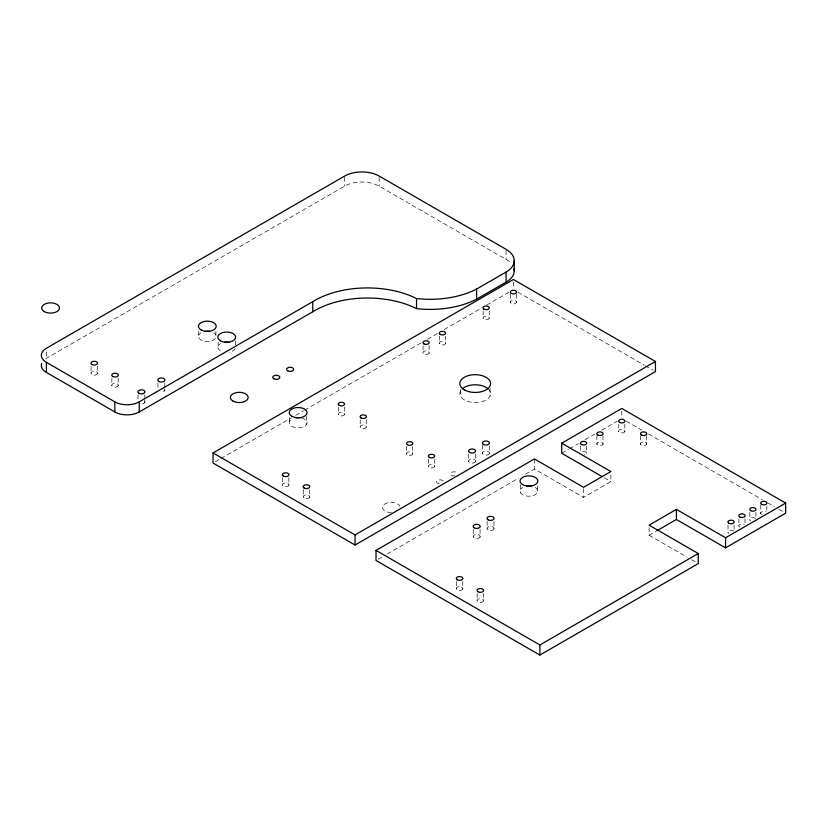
<?xml version="1.0" encoding="UTF-8"?>
<svg xmlns="http://www.w3.org/2000/svg" width="827" height="827" viewBox="0 0 827 827"><rect width="100%" height="100%" fill="white"/><g stroke="black" fill="none" stroke-linecap="round" stroke-linejoin="round"><path stroke-width="0.62" stroke-dasharray="4.13 3.1" d="M45.64 358.804A17.274 9.976 0 0 1 46.405 358.329L344.632 186.147A24.428 14.1 0 0 1 379.169 186.147L506.062 259.409A27.849 16.075 0 0 1 511.344 263.668M215.278 461.745L219.744 459.161M220.861 458.52L291.218 417.904M295.684 415.319L303.499 410.812M304.615 410.161L421.873 342.471M427.456 339.246L437.504 333.446M444.213 329.57L482.182 307.654M486.648 305.07L508.977 292.179M378.249 559.186L382.705 556.602M387.17 554.028L518.787 478.037M525.486 474.171L534.407 469.023L583.562 497.399L610.874 481.634L610.874 471.545M561.719 453.258L568.397 449.402M569.503 448.761L578.404 443.623M585.082 439.768L595.099 433.989M601.767 430.133L617.345 421.139M649.102 527.678L649.102 535.245L655.656 531.461M517.919 292.179L644.274 365.131M645.391 365.772L653.216 370.3M626.256 421.139L641.855 430.154M648.544 434.01L762.246 499.653M767.818 502.878L774.506 506.734M778.962 509.308L783.417 511.882M604.175 477.768L610.874 481.634M649.102 535.245L687.092 557.171M691.558 559.755L698.257 563.621M766.836 506.072L766.836 512.699M760.778 505.132L760.778 513.639M755.909 512.378L755.909 519.005A3.132 1.809 0 0 0 751.309 517.909A3.132 1.809 0 0 0 750.658 520.752M749.851 512.378L749.851 519.945M744.982 518.684L744.982 525.31M738.924 518.684L738.924 526.251M734.066 524.99L734.066 531.616A3.132 1.809 0 0 0 729.466 530.52A3.132 1.809 0 0 0 728.814 533.374M728.008 524.99L728.008 532.557M646.673 435.757L646.673 444.264A3.132 1.809 0 0 1 641.432 445.081A3.132 1.809 0 0 1 642.827 442.052A3.132 1.809 0 0 1 646.673 444.264M640.615 435.757L640.615 444.264M624.83 424.086L624.83 431.653A3.132 1.809 0 0 1 619.578 432.459A3.132 1.809 0 0 1 620.984 429.43A3.132 1.809 0 0 1 624.83 431.653M621.801 410.998L621.801 417.304M618.772 424.086L618.772 431.653M602.976 435.757L602.976 444.264A3.132 1.809 0 0 1 597.735 445.081A3.132 1.809 0 0 1 599.141 442.052A3.132 1.809 0 0 1 602.976 444.264M596.918 435.757L596.918 444.264M586.591 446.156L586.591 453.723M583.562 488.571L583.562 497.399M580.533 446.156L580.533 452.782M537.529 485.987L537.529 492.427M534.407 458.933L534.407 469.023M520.369 484.725L520.369 492.427M516.482 294.133L516.482 302.63A3.132 1.809 0 0 1 511.231 303.447A3.132 1.809 0 0 1 512.637 300.418A3.132 1.809 0 0 1 516.482 302.63M513.443 282.028L513.443 288.344M510.424 294.133L510.424 302.63M506.062 250.581L506.062 259.409M493.957 521.423L493.957 528.991A3.525 2.036 0 0 1 488.054 529.9A3.525 2.036 0 0 1 489.636 526.499A3.525 2.036 0 0 1 493.957 528.991M490.06 388.39L490.06 395.957M489.377 446.063L489.377 453.63A3.525 2.036 0 0 1 483.475 454.54A3.525 2.036 0 0 1 485.056 451.128A3.525 2.036 0 0 1 489.377 453.63M489.191 310.859L489.191 318.426A3.132 1.809 0 0 1 483.94 319.232A3.132 1.809 0 0 1 485.346 316.203A3.132 1.809 0 0 1 489.191 318.426M487.144 521.423L487.144 528.991M483.506 593.435L483.506 601.012A3.287 1.892 0 0 1 478.016 601.86A3.287 1.892 0 0 1 479.484 598.686A3.287 1.892 0 0 1 483.506 601.012M483.133 310.859L483.133 318.426M482.565 445.009L482.565 453.63M480.084 529.435L480.084 537.002A3.525 2.036 0 0 1 474.181 537.912A3.525 2.036 0 0 1 475.763 534.5A3.525 2.036 0 0 1 480.084 537.002M477.169 593.435L477.169 601.012M475.504 454.064L475.504 461.642A3.525 2.036 0 0 1 469.602 462.551A3.525 2.036 0 0 1 471.183 459.14A3.525 2.036 0 0 1 475.504 461.642M473.271 529.435L473.271 537.002M468.692 454.064L468.692 461.642M462.758 581.453L462.758 589.02A3.287 1.892 0 0 1 457.259 589.878A3.287 1.892 0 0 1 458.737 586.705A3.287 1.892 0 0 1 462.758 589.02M460.37 389.651L460.37 395.957M456.411 581.453L456.411 589.02M445.474 336.103L445.474 343.681A3.132 1.809 0 0 1 440.222 344.487A3.132 1.809 0 0 1 441.628 341.458A3.132 1.809 0 0 1 445.474 343.681M439.416 336.103L439.416 343.681M434.547 459.088L434.547 466.655A3.132 1.809 0 0 1 429.306 467.472A3.132 1.809 0 0 1 430.712 464.433A3.132 1.809 0 0 1 434.547 466.655M429.089 345.572L429.089 353.139A3.132 1.809 0 0 1 423.837 353.946A3.132 1.809 0 0 1 425.243 350.917A3.132 1.809 0 0 1 429.089 353.139M428.489 459.088L428.489 466.655M423.031 345.893L423.031 353.139M412.704 446.477L412.704 454.044A3.132 1.809 0 0 1 407.453 454.85A3.132 1.809 0 0 1 408.858 451.821A3.132 1.809 0 0 1 412.704 454.044M406.646 446.477L406.646 454.044M379.169 177.319L379.169 186.147M366.278 419.671L366.278 427.239A3.132 1.809 0 0 1 361.027 428.055A3.132 1.809 0 0 1 362.433 425.026A3.132 1.809 0 0 1 366.278 427.239M360.221 419.671L360.221 427.239M344.632 177.319L344.632 186.147M344.425 407.06L344.425 414.627A3.132 1.809 0 0 1 339.184 415.433A3.132 1.809 0 0 1 340.59 412.404A3.132 1.809 0 0 1 344.425 414.627M338.367 407.06L338.367 414.627M309.618 489.698L309.618 497.265A3.287 1.892 0 0 1 304.119 498.112A3.287 1.892 0 0 1 305.597 494.939A3.287 1.892 0 0 1 309.618 497.265M306.724 416.363L306.724 424.065M303.271 489.698L303.271 497.265M289.564 417.625L289.564 424.065M288.861 477.717L288.861 485.284A3.287 1.892 0 0 1 283.372 486.131A3.287 1.892 0 0 1 284.839 482.958A3.287 1.892 0 0 1 288.861 485.284M282.514 477.717L282.514 485.284M235.302 340.879L235.302 345.924M218.142 342.14L218.142 348.58M215.909 331.255L215.909 337.695A8.88 5.127 0 0 1 202.894 340.807A8.88 5.127 0 0 1 201.054 332.743M198.759 331.255L198.759 337.695M164.759 383.066L164.759 390.633M157.936 383.066L157.936 389.579M144.818 394.882L144.818 398.872M144.818 399.927L144.818 402.46M138.006 394.882L138.006 401.395M118.199 378.166L118.199 385.733A3.287 1.892 0 0 1 112.71 386.581A3.287 1.892 0 0 1 114.178 383.418A3.287 1.892 0 0 1 118.199 385.733M111.862 378.166L111.862 385.733M97.441 366.185L97.441 373.752A3.287 1.892 0 0 1 91.952 374.6A3.287 1.892 0 0 1 93.43 371.437A3.287 1.892 0 0 1 97.441 373.752M91.104 366.464L91.104 373.752M46.405 352.023L46.405 358.329M535.224 487.465A8.88 5.127 0 0 1 535.224 494.722A8.88 5.127 0 0 1 522.664 494.722A8.88 5.127 0 0 1 522.664 487.465M391.305 512.626A8.88 5.127 0 0 1 382.456 507.943A8.88 5.127 0 0 1 389.765 502.444A8.88 5.127 0 0 1 399.886 506.165M439.168 483.826A3.525 2.036 0 0 1 437.586 480.415A3.525 2.036 0 0 1 443.489 481.324M454.871 475.814A3.525 2.036 0 0 1 450.55 474.378A3.525 2.036 0 0 1 453.041 471.876A3.525 2.036 0 0 1 457.362 473.323M761.584 514.446A3.132 1.809 0 0 1 761.584 511.892A3.132 1.809 0 0 1 766.019 511.892M739.741 527.068A3.132 1.809 0 0 1 739.741 524.504A3.132 1.809 0 0 1 744.176 524.504M582.756 451.511A3.132 1.809 0 0 1 586.591 452.782A3.132 1.809 0 0 1 584.379 455.005M488.095 388.814A15.372 8.87 0 0 1 477.624 402.429A15.372 8.87 0 0 1 460.37 391.367M301.524 417.986A8.88 5.127 0 0 1 305.845 425.295A8.88 5.127 0 0 1 292.737 426.804A8.88 5.127 0 0 1 291.859 419.103M235.302 348.58A8.88 5.127 0 0 1 229.027 352.199M220.447 350.875A8.88 5.127 0 0 1 220.447 343.618M213.614 332.743A8.88 5.127 0 0 1 215.909 335.038M163.839 388.659A3.525 2.036 0 0 1 164.408 391.119A3.525 2.036 0 0 1 160.428 392.07M144.818 401.395A3.525 2.036 0 0 1 140.497 403.896"/><path stroke-width="1.24" d="M46.405 362.34L114.829 401.85A17.274 9.976 0 0 0 139.256 401.85L312.751 301.679A74.74 43.149 0 0 1 416.519 298.526A69.623 40.203 0 0 0 476.6 289.068L506.062 272.062A27.849 16.075 0 0 0 506.062 249.32L379.169 176.058A24.428 14.1 0 0 0 344.632 176.058L46.405 348.239A17.274 9.976 0 0 0 46.405 362.34L46.405 372.429L114.829 411.939A17.274 9.976 0 0 0 139.256 411.939L312.751 311.769A74.74 43.149 0 0 1 416.519 308.616A69.623 40.203 0 0 0 476.6 299.157L506.062 282.152A27.849 16.075 0 0 0 513.981 268.682M213.046 452.938L513.443 279.505L655.449 361.492L655.449 371.592L355.052 545.024L213.046 463.037L213.046 452.938L355.052 534.924L655.449 361.492M656.752 530.831L676.414 519.48L725.568 547.856L785.65 513.174L785.65 503.074L725.568 537.767L676.414 509.38L649.102 525.155L698.257 553.532L698.257 563.621L539.866 655.067L376.016 560.468L376.016 550.379L534.407 458.933L583.562 487.31L610.874 471.545L561.719 443.169L561.719 453.258L601.932 476.476M561.719 443.169L621.801 408.476L785.65 503.074M376.016 550.379L539.866 644.977L698.257 553.532M725.568 537.767L725.568 547.856M676.414 509.38L676.414 519.48M539.866 644.977L539.866 655.067M514.218 260.691L514.218 270.78M506.062 272.062L506.062 282.152M476.6 289.068L476.6 299.157M416.519 298.526L416.519 308.616M355.052 534.924L355.052 545.024M312.751 301.679L312.751 311.769M139.256 401.85L139.256 411.939M114.829 401.85L114.829 411.939M526.644 486.142A8.88 5.127 0 0 1 531.244 486.142M462.334 388.814A15.372 8.87 0 0 1 488.095 388.814M295.839 417.78A8.88 5.127 0 0 1 300.439 417.78M46.405 372.429A17.274 9.976 0 0 1 41.681 363.435M224.427 342.295A8.88 5.127 0 0 1 229.027 342.295M205.034 331.42A8.88 5.127 0 0 1 209.634 331.42M619.578 422.37A3.132 1.809 0 0 0 624.83 421.563A3.132 1.809 0 0 0 620.984 419.341A3.132 1.809 0 0 0 619.578 422.37M522.664 484.632A8.88 5.127 0 0 0 537.529 482.337A8.88 5.127 0 0 0 526.644 476.052A8.88 5.127 0 0 0 522.664 484.632M457.259 579.779A3.287 1.892 0 0 0 462.758 578.931A3.287 1.892 0 0 0 458.737 576.615A3.287 1.892 0 0 0 457.259 579.779M478.016 591.77A3.287 1.892 0 0 0 483.506 590.912A3.287 1.892 0 0 0 479.484 588.597A3.287 1.892 0 0 0 478.016 591.77M474.181 527.822A3.525 2.036 0 0 0 480.084 526.913A3.525 2.036 0 0 0 475.763 524.411A3.525 2.036 0 0 0 474.181 527.822M488.054 519.811A3.525 2.036 0 0 0 493.957 518.901A3.525 2.036 0 0 0 489.636 516.399A3.525 2.036 0 0 0 488.054 519.811M750.658 510.662A3.132 1.809 0 0 0 755.909 509.856A3.132 1.809 0 0 0 752.063 507.633A3.132 1.809 0 0 0 750.658 510.662M761.584 504.356A3.132 1.809 0 0 0 766.836 503.55A3.132 1.809 0 0 0 762.99 501.327A3.132 1.809 0 0 0 761.584 504.356M641.432 434.981A3.132 1.809 0 0 0 646.673 434.175A3.132 1.809 0 0 0 642.827 431.952A3.132 1.809 0 0 0 641.432 434.981M728.814 523.274A3.132 1.809 0 0 0 734.066 522.468A3.132 1.809 0 0 0 730.22 520.245A3.132 1.809 0 0 0 728.814 523.274M739.741 516.968A3.132 1.809 0 0 0 744.982 516.162A3.132 1.809 0 0 0 741.147 513.939A3.132 1.809 0 0 0 739.741 516.968M581.35 444.45A3.132 1.809 0 0 0 586.591 443.634A3.132 1.809 0 0 0 582.756 441.422A3.132 1.809 0 0 0 581.35 444.45M597.735 434.981A3.132 1.809 0 0 0 602.976 434.175A3.132 1.809 0 0 0 599.141 431.952A3.132 1.809 0 0 0 597.735 434.981M361.027 417.955A3.132 1.809 0 0 0 366.278 417.149A3.132 1.809 0 0 0 362.433 414.927A3.132 1.809 0 0 0 361.027 417.955M429.306 457.372A3.132 1.809 0 0 0 434.547 456.566A3.132 1.809 0 0 0 430.712 454.343A3.132 1.809 0 0 0 429.306 457.372M464.34 389.848A15.372 8.87 0 0 0 490.06 385.868A15.372 8.87 0 0 0 471.235 374.993A15.372 8.87 0 0 0 464.34 389.848M291.859 416.27A8.88 5.127 0 0 0 306.724 413.976A8.88 5.127 0 0 0 295.839 407.69A8.88 5.127 0 0 0 291.859 416.27M232.987 401.074A8.88 5.127 0 0 0 247.842 398.769A8.88 5.127 0 0 0 236.967 392.494A8.88 5.127 0 0 0 232.987 401.074M283.372 476.042A3.287 1.892 0 0 0 288.861 475.194A3.287 1.892 0 0 0 284.839 472.868A3.287 1.892 0 0 0 283.372 476.042M304.119 488.023A3.287 1.892 0 0 0 309.618 487.175A3.287 1.892 0 0 0 305.597 484.849A3.287 1.892 0 0 0 304.119 488.023M511.231 293.358A3.132 1.809 0 0 0 516.482 292.541A3.132 1.809 0 0 0 512.637 290.329A3.132 1.809 0 0 0 511.231 293.358M483.94 309.143A3.132 1.809 0 0 0 489.191 308.337A3.132 1.809 0 0 0 485.346 306.114A3.132 1.809 0 0 0 483.94 309.143M469.602 452.462A3.525 2.036 0 0 0 475.504 451.542A3.525 2.036 0 0 0 471.183 449.051A3.525 2.036 0 0 0 469.602 452.462M483.475 444.45A3.525 2.036 0 0 0 489.377 443.541A3.525 2.036 0 0 0 485.056 441.039A3.525 2.036 0 0 0 483.475 444.45M273.799 378.766A3.525 2.036 0 0 0 279.702 377.856A3.525 2.036 0 0 0 275.381 375.355A3.525 2.036 0 0 0 273.799 378.766M287.672 370.754A3.525 2.036 0 0 0 293.575 369.845A3.525 2.036 0 0 0 289.254 367.343A3.525 2.036 0 0 0 287.672 370.754M407.453 444.761A3.132 1.809 0 0 0 412.704 443.954A3.132 1.809 0 0 0 408.858 441.732A3.132 1.809 0 0 0 407.453 444.761M339.184 405.344A3.132 1.809 0 0 0 344.425 404.537A3.132 1.809 0 0 0 340.59 402.315A3.132 1.809 0 0 0 339.184 405.344M423.837 343.856A3.132 1.809 0 0 0 429.089 343.05A3.132 1.809 0 0 0 425.243 340.827A3.132 1.809 0 0 0 423.837 343.856M440.222 334.397A3.132 1.809 0 0 0 445.474 333.581A3.132 1.809 0 0 0 441.628 331.369A3.132 1.809 0 0 0 440.222 334.397M220.447 340.786A8.88 5.127 0 0 0 235.302 338.481A8.88 5.127 0 0 0 224.427 332.206A8.88 5.127 0 0 0 220.447 340.786M201.054 329.901A8.88 5.127 0 0 0 215.909 327.606A8.88 5.127 0 0 0 205.034 321.321A8.88 5.127 0 0 0 201.054 329.901M91.952 364.511A3.287 1.892 0 0 0 97.441 363.663A3.287 1.892 0 0 0 93.43 361.337A3.287 1.892 0 0 0 91.952 364.511M112.71 376.492A3.287 1.892 0 0 0 118.199 375.644A3.287 1.892 0 0 0 114.178 373.328A3.287 1.892 0 0 0 112.71 376.492M158.846 381.454A3.525 2.036 0 0 0 164.759 380.534A3.525 2.036 0 0 0 160.428 378.042A3.525 2.036 0 0 0 158.846 381.454M138.915 393.28A3.525 2.036 0 0 0 144.818 392.36A3.525 2.036 0 0 0 140.497 389.868A3.525 2.036 0 0 0 138.915 393.28M44.296 311.614A8.88 5.127 0 0 0 59.162 309.319A8.88 5.127 0 0 0 48.286 303.033A8.88 5.127 0 0 0 44.296 311.614"/></g></svg>
